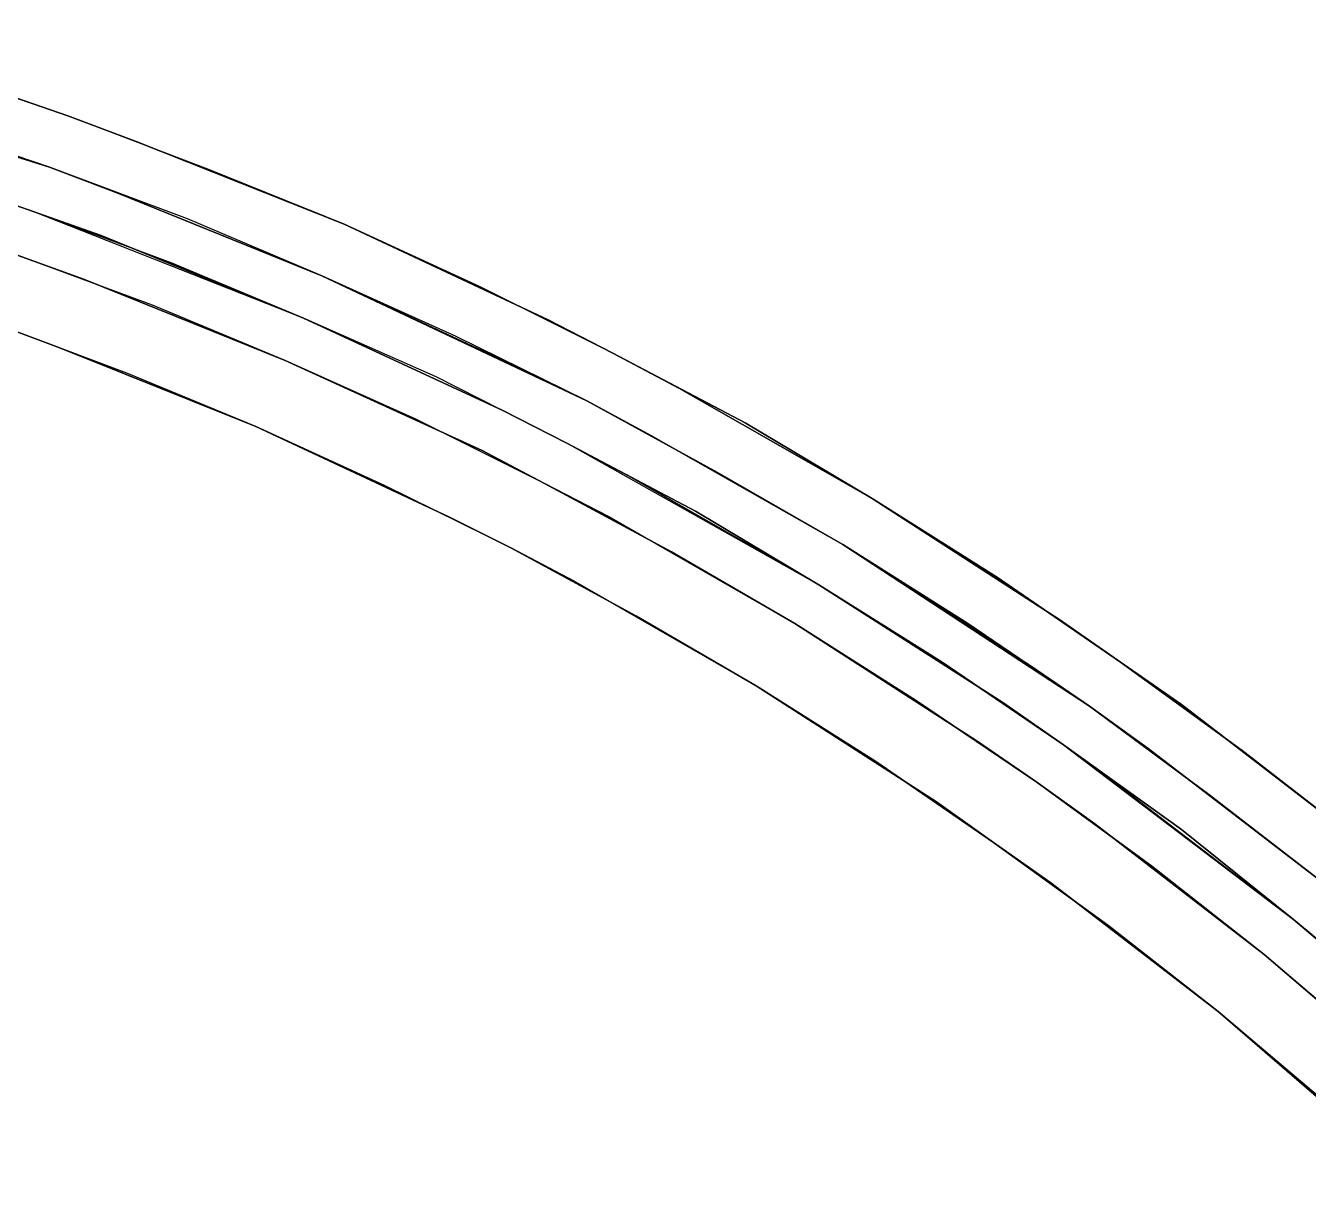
# Model space of a CAD drawing. Extents: x -23.7 to 23.7, y -23.7 to 23.7.
# Drawn here: x 7.7 to 14.67, y 16.43 to 22.8 of the extents above; entities that cross this region are included whole.
import ezdxf

# ---------------------------------------------------------------- set-up
doc = ezdxf.new("R2010")
doc.units = 0

msp = doc.modelspace()

# ---------------------------------------------------------------- linework, layer by layer
at = {"layer": 'Faces'}
for points in [[(7.55, 22.44, 57.58), (7.93, 22.31, 57.13), (7.16, 22.57, 56.22), (6.38, 22.8, 56.77)], [(7.45, 22.16, 57.58), (7.83, 22.03, 57.13), (7.07, 22.28, 56.22), (6.3, 22.51, 56.77)], [(7.45, 22.16, 57.58), (7.83, 22.03, 57.13), (7.07, 22.28, 56.22), (6.3, 22.51, 56.77)], [(7.55, 22.44, 57.58), (7.93, 22.31, 57.86), (8.3, 22.17, 57.58), (7.93, 22.31, 57.13)], [(7.93, 22.31, 57.13), (8.3, 22.17, 57.58), (9.43, 21.72, 56.77), (8.69, 22.02, 56.22)], [(7.37, 21.92, 57.58), (7.74, 21.79, 57.13), (6.99, 22.04, 56.22), (6.23, 22.27, 56.77)], [(7.37, 21.92, 57.58), (7.74, 21.79, 57.13), (6.99, 22.04, 56.22), (6.23, 22.27, 56.77)], [(9.43, 21.72, 58.95), (10.54, 21.2, 57.58), (9.43, 21.72, 56.77), (8.3, 22.17, 57.58)], [(7.45, 22.16, 57.58), (7.83, 22.03, 57.86), (8.2, 21.89, 57.58), (7.83, 22.03, 57.13)], [(7.45, 22.16, 57.58), (7.83, 22.03, 57.86), (8.2, 21.89, 57.58), (7.83, 22.03, 57.13)], [(7.83, 22.03, 57.13), (8.2, 21.89, 57.58), (9.31, 21.44, 56.77), (8.58, 21.75, 56.22)], [(7.83, 22.03, 57.13), (8.2, 21.89, 57.58), (9.31, 21.44, 56.77), (8.58, 21.75, 56.22)], [(7.37, 21.92, 57.58), (7.74, 21.79, 57.86), (8.11, 21.66, 57.58), (7.74, 21.79, 57.13)], [(7.37, 21.92, 57.58), (7.74, 21.79, 57.86), (8.11, 21.66, 57.58), (7.74, 21.79, 57.13)], [(9.31, 21.44, 58.95), (10.4, 20.93, 57.58), (9.31, 21.44, 56.77), (8.2, 21.89, 57.58)], [(9.31, 21.44, 58.95), (10.4, 20.93, 57.58), (9.31, 21.44, 56.77), (8.2, 21.89, 57.58)], [(7.74, 21.79, 57.13), (8.11, 21.66, 57.58), (9.21, 21.21, 56.77), (8.49, 21.51, 56.22)], [(7.74, 21.79, 57.13), (8.11, 21.66, 57.58), (9.21, 21.21, 56.77), (8.49, 21.51, 56.22)], [(7.3, 21.68, 57.58), (7.66, 21.55, 57.86), (8.02, 21.42, 57.58), (7.66, 21.55, 57.13)], [(7.3, 21.68, 57.58), (7.66, 21.55, 57.86), (8.02, 21.42, 57.58), (7.66, 21.55, 57.13)], [(9.43, 21.72, 56.77), (10.54, 21.2, 57.58), (10.89, 21.02, 57.13), (10.17, 21.38, 56.22)], [(9.21, 21.21, 58.95), (10.29, 20.71, 57.58), (9.21, 21.21, 56.77), (8.11, 21.66, 57.58)], [(9.21, 21.21, 58.95), (10.29, 20.71, 57.58), (9.21, 21.21, 56.77), (8.11, 21.66, 57.58)], [(7.66, 21.55, 57.13), (8.02, 21.42, 57.58), (9.11, 20.98, 56.77), (8.39, 21.28, 56.22)], [(7.66, 21.55, 57.13), (8.02, 21.42, 57.58), (9.11, 20.98, 56.77), (8.39, 21.28, 56.22)], [(9.11, 20.98, 58.95), (10.18, 20.49, 57.58), (9.11, 20.98, 56.77), (8.02, 21.42, 57.58)], [(9.11, 20.98, 58.95), (10.18, 20.49, 57.58), (9.11, 20.98, 56.77), (8.02, 21.42, 57.58)], [(9.31, 21.44, 56.77), (10.4, 20.93, 57.58), (10.75, 20.76, 57.13), (10.04, 21.11, 56.22)], [(9.31, 21.44, 56.77), (10.4, 20.93, 57.58), (10.75, 20.76, 57.13), (10.04, 21.11, 56.22)], [(7.17, 21.3, 57.58), (7.53, 21.18, 57.86), (7.88, 21.05, 57.58), (7.53, 21.18, 57.13)], [(9.21, 21.21, 56.77), (10.29, 20.71, 57.58), (10.64, 20.53, 57.13), (9.93, 20.89, 56.22)], [(9.21, 21.21, 56.77), (10.29, 20.71, 57.58), (10.64, 20.53, 57.13), (9.93, 20.89, 56.22)], [(10.54, 21.2, 57.58), (10.89, 21.02, 57.86), (11.25, 20.83, 57.58), (10.89, 21.02, 57.13)], [(7.53, 21.18, 57.13), (7.88, 21.05, 57.58), (8.95, 20.62, 56.77), (8.25, 20.91, 56.22)], [(8.95, 20.62, 58.95), (10, 20.13, 57.58), (8.95, 20.62, 56.77), (7.88, 21.05, 57.58)], [(9.11, 20.98, 56.77), (10.18, 20.49, 57.58), (10.52, 20.31, 57.13), (9.82, 20.66, 56.22)], [(9.11, 20.98, 56.77), (10.18, 20.49, 57.58), (10.52, 20.31, 57.13), (9.82, 20.66, 56.22)], [(11.61, 20.64, 55.13), (12.3, 20.23, 54.58), (11.61, 20.64, 54.04), (10.89, 21.02, 54.58)], [(11.61, 20.64, 56.22), (12.3, 20.23, 55.67), (11.61, 20.64, 55.13), (10.89, 21.02, 55.67)], [(10.89, 21.02, 57.13), (11.25, 20.83, 57.58), (12.3, 20.23, 56.77), (11.61, 20.64, 56.22)], [(10.4, 20.93, 57.58), (10.75, 20.76, 57.86), (11.1, 20.57, 57.58), (10.75, 20.76, 57.13)], [(10.4, 20.93, 57.58), (10.75, 20.76, 57.86), (11.1, 20.57, 57.58), (10.75, 20.76, 57.13)], [(12.3, 20.23, 58.95), (13.32, 19.57, 57.58), (12.3, 20.23, 56.77), (11.25, 20.83, 57.58)], [(10.29, 20.71, 57.58), (10.64, 20.53, 57.86), (10.98, 20.35, 57.58), (10.64, 20.53, 57.13)], [(10.29, 20.71, 57.58), (10.64, 20.53, 57.86), (10.98, 20.35, 57.58), (10.64, 20.53, 57.13)], [(11.46, 20.37, 55.13), (12.14, 19.98, 54.58), (11.46, 20.37, 54.04), (10.75, 20.76, 54.58)], [(11.46, 20.37, 55.13), (12.14, 19.98, 54.58), (11.46, 20.37, 54.04), (10.75, 20.76, 54.58)], [(11.46, 20.37, 56.22), (12.14, 19.98, 55.67), (11.46, 20.37, 55.13), (10.75, 20.76, 55.67)], [(11.46, 20.37, 56.22), (12.14, 19.98, 55.67), (11.46, 20.37, 55.13), (10.75, 20.76, 55.67)], [(10.75, 20.76, 57.13), (11.1, 20.57, 57.58), (12.14, 19.98, 56.77), (11.46, 20.37, 56.22)], [(10.75, 20.76, 57.13), (11.1, 20.57, 57.58), (12.14, 19.98, 56.77), (11.46, 20.37, 56.22)], [(12.3, 20.23, 54.58), (12.98, 19.8, 54.04), (12.3, 20.23, 53.49), (11.61, 20.64, 54.04)], [(12.3, 20.23, 55.67), (12.98, 19.8, 55.13), (12.3, 20.23, 54.58), (11.61, 20.64, 55.13)], [(12.3, 20.23, 56.77), (12.98, 19.8, 56.22), (12.3, 20.23, 55.67), (11.61, 20.64, 56.22)], [(8.95, 20.62, 56.77), (10, 20.13, 57.58), (10.34, 19.96, 57.13), (9.65, 20.3, 56.22)], [(12.14, 19.98, 58.95), (13.16, 19.32, 57.58), (12.14, 19.98, 56.77), (11.1, 20.57, 57.58)], [(12.14, 19.98, 58.95), (13.16, 19.32, 57.58), (12.14, 19.98, 56.77), (11.1, 20.57, 57.58)], [(11.34, 20.16, 55.13), (12.01, 19.76, 54.58), (11.34, 20.16, 54.04), (10.64, 20.53, 54.58)], [(11.34, 20.16, 55.13), (12.01, 19.76, 54.58), (11.34, 20.16, 54.04), (10.64, 20.53, 54.58)], [(11.34, 20.16, 56.22), (12.01, 19.76, 55.67), (11.34, 20.16, 55.13), (10.64, 20.53, 55.67)], [(11.34, 20.16, 56.22), (12.01, 19.76, 55.67), (11.34, 20.16, 55.13), (10.64, 20.53, 55.67)], [(10.64, 20.53, 57.13), (10.98, 20.35, 57.58), (12.01, 19.76, 56.77), (11.34, 20.16, 56.22)], [(10.64, 20.53, 57.13), (10.98, 20.35, 57.58), (12.01, 19.76, 56.77), (11.34, 20.16, 56.22)], [(10.18, 20.49, 57.58), (10.52, 20.31, 57.86), (10.87, 20.13, 57.58), (10.52, 20.31, 57.13)], [(10.18, 20.49, 57.58), (10.52, 20.31, 57.86), (10.87, 20.13, 57.58), (10.52, 20.31, 57.13)], [(12.14, 19.98, 54.58), (12.82, 19.55, 54.04), (12.14, 19.98, 53.49), (11.46, 20.37, 54.04)], [(12.14, 19.98, 54.58), (12.82, 19.55, 54.04), (12.14, 19.98, 53.49), (11.46, 20.37, 54.04)], [(12.14, 19.98, 55.67), (12.82, 19.55, 55.13), (12.14, 19.98, 54.58), (11.46, 20.37, 55.13)], [(12.14, 19.98, 55.67), (12.82, 19.55, 55.13), (12.14, 19.98, 54.58), (11.46, 20.37, 55.13)], [(12.14, 19.98, 56.77), (12.82, 19.55, 56.22), (12.14, 19.98, 55.67), (11.46, 20.37, 56.22)], [(12.14, 19.98, 56.77), (12.82, 19.55, 56.22), (12.14, 19.98, 55.67), (11.46, 20.37, 56.22)], [(11.21, 19.94, 55.13), (11.88, 19.55, 54.58), (11.21, 19.94, 54.04), (10.52, 20.31, 54.58)], [(11.21, 19.94, 55.13), (11.88, 19.55, 54.58), (11.21, 19.94, 54.04), (10.52, 20.31, 54.58)], [(11.21, 19.94, 56.22), (11.88, 19.55, 55.67), (11.21, 19.94, 55.13), (10.52, 20.31, 55.67)], [(11.21, 19.94, 56.22), (11.88, 19.55, 55.67), (11.21, 19.94, 55.13), (10.52, 20.31, 55.67)], [(10.52, 20.31, 57.13), (10.87, 20.13, 57.58), (11.88, 19.55, 56.77), (11.21, 19.94, 56.22)], [(10.52, 20.31, 57.13), (10.87, 20.13, 57.58), (11.88, 19.55, 56.77), (11.21, 19.94, 56.22)], [(12.01, 19.76, 58.95), (13.01, 19.12, 57.58), (12.01, 19.76, 56.77), (10.98, 20.35, 57.58)], [(12.01, 19.76, 58.95), (13.01, 19.12, 57.58), (12.01, 19.76, 56.77), (10.98, 20.35, 57.58)], [(12.98, 19.8, 55.13), (13.65, 19.34, 54.58), (12.98, 19.8, 54.04), (12.3, 20.23, 54.58)], [(12.98, 19.8, 56.22), (13.65, 19.34, 55.67), (12.98, 19.8, 55.13), (12.3, 20.23, 55.67)], [(13.32, 19.57, 57.58), (13.65, 19.34, 57.13), (12.98, 19.8, 56.22), (12.3, 20.23, 56.77)], [(12.01, 19.76, 54.58), (12.68, 19.34, 54.04), (12.01, 19.76, 53.49), (11.34, 20.16, 54.04)], [(12.01, 19.76, 54.58), (12.68, 19.34, 54.04), (12.01, 19.76, 53.49), (11.34, 20.16, 54.04)], [(12.01, 19.76, 55.67), (12.68, 19.34, 55.13), (12.01, 19.76, 54.58), (11.34, 20.16, 55.13)], [(12.01, 19.76, 55.67), (12.68, 19.34, 55.13), (12.01, 19.76, 54.58), (11.34, 20.16, 55.13)], [(12.01, 19.76, 56.77), (12.68, 19.34, 56.22), (12.01, 19.76, 55.67), (11.34, 20.16, 56.22)], [(12.01, 19.76, 56.77), (12.68, 19.34, 56.22), (12.01, 19.76, 55.67), (11.34, 20.16, 56.22)], [(10, 20.13, 57.58), (10.34, 19.96, 57.86), (10.68, 19.78, 57.58), (10.34, 19.96, 57.13)], [(11.88, 19.55, 58.95), (12.87, 18.91, 57.58), (11.88, 19.55, 56.77), (10.87, 20.13, 57.58)], [(11.88, 19.55, 58.95), (12.87, 18.91, 57.58), (11.88, 19.55, 56.77), (10.87, 20.13, 57.58)], [(11.02, 19.59, 55.13), (11.67, 19.21, 54.58), (11.02, 19.59, 54.04), (10.34, 19.96, 54.58)], [(11.02, 19.59, 56.22), (11.67, 19.21, 55.67), (11.02, 19.59, 55.13), (10.34, 19.96, 55.67)], [(10.34, 19.96, 57.13), (10.68, 19.78, 57.58), (11.67, 19.21, 56.77), (11.02, 19.59, 56.22)], [(11.88, 19.55, 54.58), (12.54, 19.13, 54.04), (11.88, 19.55, 53.49), (11.21, 19.94, 54.04)], [(11.88, 19.55, 54.58), (12.54, 19.13, 54.04), (11.88, 19.55, 53.49), (11.21, 19.94, 54.04)], [(11.88, 19.55, 55.67), (12.54, 19.13, 55.13), (11.88, 19.55, 54.58), (11.21, 19.94, 55.13)], [(11.88, 19.55, 55.67), (12.54, 19.13, 55.13), (11.88, 19.55, 54.58), (11.21, 19.94, 55.13)], [(11.88, 19.55, 56.77), (12.54, 19.13, 56.22), (11.88, 19.55, 55.67), (11.21, 19.94, 56.22)], [(11.88, 19.55, 56.77), (12.54, 19.13, 56.22), (11.88, 19.55, 55.67), (11.21, 19.94, 56.22)], [(12.82, 19.55, 55.13), (13.48, 19.1, 54.58), (12.82, 19.55, 54.04), (12.14, 19.98, 54.58)], [(12.82, 19.55, 55.13), (13.48, 19.1, 54.58), (12.82, 19.55, 54.04), (12.14, 19.98, 54.58)], [(12.82, 19.55, 56.22), (13.48, 19.1, 55.67), (12.82, 19.55, 55.13), (12.14, 19.98, 55.67)], [(12.82, 19.55, 56.22), (13.48, 19.1, 55.67), (12.82, 19.55, 55.13), (12.14, 19.98, 55.67)], [(13.16, 19.32, 57.58), (13.48, 19.1, 57.13), (12.82, 19.55, 56.22), (12.14, 19.98, 56.77)], [(13.16, 19.32, 57.58), (13.48, 19.1, 57.13), (12.82, 19.55, 56.22), (12.14, 19.98, 56.77)], [(13.65, 19.34, 54.58), (14.31, 18.86, 54.04), (13.65, 19.34, 53.49), (12.98, 19.8, 54.04)], [(13.65, 19.34, 55.67), (14.31, 18.86, 55.13), (13.65, 19.34, 54.58), (12.98, 19.8, 55.13)], [(12.98, 19.8, 56.22), (13.65, 19.34, 57.13), (14.31, 18.86, 56.22), (13.65, 19.34, 55.67)], [(11.67, 19.21, 58.95), (12.65, 18.58, 57.58), (11.67, 19.21, 56.77), (10.68, 19.78, 57.58)], [(12.68, 19.34, 55.13), (13.34, 18.89, 54.58), (12.68, 19.34, 54.04), (12.01, 19.76, 54.58)], [(12.68, 19.34, 55.13), (13.34, 18.89, 54.58), (12.68, 19.34, 54.04), (12.01, 19.76, 54.58)], [(12.68, 19.34, 56.22), (13.34, 18.89, 55.67), (12.68, 19.34, 55.13), (12.01, 19.76, 55.67)], [(12.68, 19.34, 56.22), (13.34, 18.89, 55.67), (12.68, 19.34, 55.13), (12.01, 19.76, 55.67)], [(13.01, 19.12, 57.58), (13.34, 18.89, 57.13), (12.68, 19.34, 56.22), (12.01, 19.76, 56.77)], [(13.01, 19.12, 57.58), (13.34, 18.89, 57.13), (12.68, 19.34, 56.22), (12.01, 19.76, 56.77)], [(11.67, 19.21, 54.58), (12.32, 18.8, 54.04), (11.67, 19.21, 53.49), (11.02, 19.59, 54.04)], [(11.67, 19.21, 55.67), (12.32, 18.8, 55.13), (11.67, 19.21, 54.58), (11.02, 19.59, 55.13)], [(11.67, 19.21, 56.77), (12.32, 18.8, 56.22), (11.67, 19.21, 55.67), (11.02, 19.59, 56.22)], [(12.54, 19.13, 55.13), (13.19, 18.69, 54.58), (12.54, 19.13, 54.04), (11.88, 19.55, 54.58)], [(12.54, 19.13, 55.13), (13.19, 18.69, 54.58), (12.54, 19.13, 54.04), (11.88, 19.55, 54.58)], [(12.54, 19.13, 56.22), (13.19, 18.69, 55.67), (12.54, 19.13, 55.13), (11.88, 19.55, 55.67)], [(12.54, 19.13, 56.22), (13.19, 18.69, 55.67), (12.54, 19.13, 55.13), (11.88, 19.55, 55.67)], [(12.87, 18.91, 57.58), (13.19, 18.69, 57.13), (12.54, 19.13, 56.22), (11.88, 19.55, 56.77)], [(12.87, 18.91, 57.58), (13.19, 18.69, 57.13), (12.54, 19.13, 56.22), (11.88, 19.55, 56.77)], [(13.48, 19.1, 54.58), (14.13, 18.62, 54.04), (13.48, 19.1, 53.49), (12.82, 19.55, 54.04)], [(13.48, 19.1, 54.58), (14.13, 18.62, 54.04), (13.48, 19.1, 53.49), (12.82, 19.55, 54.04)], [(13.48, 19.1, 55.67), (14.13, 18.62, 55.13), (13.48, 19.1, 54.58), (12.82, 19.55, 55.13)], [(13.48, 19.1, 55.67), (14.13, 18.62, 55.13), (13.48, 19.1, 54.58), (12.82, 19.55, 55.13)], [(12.82, 19.55, 56.22), (13.48, 19.1, 57.13), (14.13, 18.62, 56.22), (13.48, 19.1, 55.67)], [(12.82, 19.55, 56.22), (13.48, 19.1, 57.13), (14.13, 18.62, 56.22), (13.48, 19.1, 55.67)], [(13.32, 19.57, 57.58), (13.65, 19.34, 57.86), (13.98, 19.11, 57.58), (13.65, 19.34, 57.13)], [(13.34, 18.89, 54.58), (13.98, 18.43, 54.04), (13.34, 18.89, 53.49), (12.68, 19.34, 54.04)], [(13.34, 18.89, 54.58), (13.98, 18.43, 54.04), (13.34, 18.89, 53.49), (12.68, 19.34, 54.04)], [(13.34, 18.89, 55.67), (13.98, 18.43, 55.13), (13.34, 18.89, 54.58), (12.68, 19.34, 55.13)], [(13.34, 18.89, 55.67), (13.98, 18.43, 55.13), (13.34, 18.89, 54.58), (12.68, 19.34, 55.13)], [(12.68, 19.34, 56.22), (13.34, 18.89, 57.13), (13.98, 18.43, 56.22), (13.34, 18.89, 55.67)], [(12.68, 19.34, 56.22), (13.34, 18.89, 57.13), (13.98, 18.43, 56.22), (13.34, 18.89, 55.67)], [(13.16, 19.32, 57.58), (13.48, 19.1, 57.86), (13.8, 18.87, 57.58), (13.48, 19.1, 57.13)], [(13.16, 19.32, 57.58), (13.48, 19.1, 57.86), (13.8, 18.87, 57.58), (13.48, 19.1, 57.13)], [(14.31, 18.86, 55.13), (14.94, 18.37, 54.58), (14.31, 18.86, 54.04), (13.65, 19.34, 54.58)], [(14.31, 18.86, 56.22), (14.94, 18.37, 55.67), (14.31, 18.86, 55.13), (13.65, 19.34, 55.67)], [(13.65, 19.34, 57.13), (13.98, 19.11, 57.58), (14.94, 18.37, 56.77), (14.31, 18.86, 56.22)], [(12.32, 18.8, 55.13), (12.96, 18.36, 54.58), (12.32, 18.8, 54.04), (11.67, 19.21, 54.58)], [(12.32, 18.8, 56.22), (12.96, 18.36, 55.67), (12.32, 18.8, 55.13), (11.67, 19.21, 55.67)], [(12.65, 18.58, 57.58), (12.96, 18.36, 57.13), (12.32, 18.8, 56.22), (11.67, 19.21, 56.77)], [(13.19, 18.69, 54.58), (13.82, 18.23, 54.04), (13.19, 18.69, 53.49), (12.54, 19.13, 54.04)], [(13.19, 18.69, 54.58), (13.82, 18.23, 54.04), (13.19, 18.69, 53.49), (12.54, 19.13, 54.04)], [(13.19, 18.69, 55.67), (13.82, 18.23, 55.13), (13.19, 18.69, 54.58), (12.54, 19.13, 55.13)], [(13.19, 18.69, 55.67), (13.82, 18.23, 55.13), (13.19, 18.69, 54.58), (12.54, 19.13, 55.13)], [(12.54, 19.13, 56.22), (13.19, 18.69, 57.13), (13.82, 18.23, 56.22), (13.19, 18.69, 55.67)], [(12.54, 19.13, 56.22), (13.19, 18.69, 57.13), (13.82, 18.23, 56.22), (13.19, 18.69, 55.67)], [(13.01, 19.12, 57.58), (13.34, 18.89, 57.86), (13.65, 18.66, 57.58), (13.34, 18.89, 57.13)], [(13.01, 19.12, 57.58), (13.34, 18.89, 57.86), (13.65, 18.66, 57.58), (13.34, 18.89, 57.13)], [(14.13, 18.62, 55.13), (14.75, 18.14, 54.58), (14.13, 18.62, 54.04), (13.48, 19.1, 54.58)], [(14.13, 18.62, 55.13), (14.75, 18.14, 54.58), (14.13, 18.62, 54.04), (13.48, 19.1, 54.58)], [(14.13, 18.62, 56.22), (14.75, 18.14, 55.67), (14.13, 18.62, 55.13), (13.48, 19.1, 55.67)], [(14.13, 18.62, 56.22), (14.75, 18.14, 55.67), (14.13, 18.62, 55.13), (13.48, 19.1, 55.67)], [(13.48, 19.1, 57.13), (13.8, 18.87, 57.58), (14.75, 18.14, 56.77), (14.13, 18.62, 56.22)], [(13.48, 19.1, 57.13), (13.8, 18.87, 57.58), (14.75, 18.14, 56.77), (14.13, 18.62, 56.22)], [(14.94, 18.37, 58.95), (15.87, 17.57, 57.58), (14.94, 18.37, 56.77), (13.98, 19.11, 57.58)], [(12.87, 18.91, 57.58), (13.19, 18.69, 57.86), (13.51, 18.46, 57.58), (13.19, 18.69, 57.13)], [(12.87, 18.91, 57.58), (13.19, 18.69, 57.86), (13.51, 18.46, 57.58), (13.19, 18.69, 57.13)], [(13.98, 18.43, 55.13), (14.59, 17.94, 54.58), (13.98, 18.43, 54.04), (13.34, 18.89, 54.58)], [(13.98, 18.43, 55.13), (14.59, 17.94, 54.58), (13.98, 18.43, 54.04), (13.34, 18.89, 54.58)], [(13.98, 18.43, 56.22), (14.59, 17.94, 55.67), (13.98, 18.43, 55.13), (13.34, 18.89, 55.67)], [(13.98, 18.43, 56.22), (14.59, 17.94, 55.67), (13.98, 18.43, 55.13), (13.34, 18.89, 55.67)], [(13.34, 18.89, 57.13), (13.65, 18.66, 57.58), (14.59, 17.94, 56.77), (13.98, 18.43, 56.22)], [(13.34, 18.89, 57.13), (13.65, 18.66, 57.58), (14.59, 17.94, 56.77), (13.98, 18.43, 56.22)], [(14.75, 18.14, 58.95), (15.66, 17.35, 57.58), (14.75, 18.14, 56.77), (13.8, 18.87, 57.58)], [(14.75, 18.14, 58.95), (15.66, 17.35, 57.58), (14.75, 18.14, 56.77), (13.8, 18.87, 57.58)], [(14.94, 18.37, 54.58), (15.56, 17.85, 54.04), (14.94, 18.37, 53.49), (14.31, 18.86, 54.04)], [(14.94, 18.37, 55.67), (15.56, 17.85, 55.13), (14.94, 18.37, 54.58), (14.31, 18.86, 55.13)], [(14.94, 18.37, 56.77), (15.56, 17.85, 56.22), (14.94, 18.37, 55.67), (14.31, 18.86, 56.22)], [(12.96, 18.36, 54.58), (13.58, 17.91, 54.04), (12.96, 18.36, 53.49), (12.32, 18.8, 54.04)], [(12.96, 18.36, 55.67), (13.58, 17.91, 55.13), (12.96, 18.36, 54.58), (12.32, 18.8, 55.13)], [(12.32, 18.8, 56.22), (12.96, 18.36, 57.13), (13.58, 17.91, 56.22), (12.96, 18.36, 55.67)], [(13.82, 18.23, 55.13), (14.43, 17.75, 54.58), (13.82, 18.23, 54.04), (13.19, 18.69, 54.58)], [(13.82, 18.23, 55.13), (14.43, 17.75, 54.58), (13.82, 18.23, 54.04), (13.19, 18.69, 54.58)], [(13.82, 18.23, 56.22), (14.43, 17.75, 55.67), (13.82, 18.23, 55.13), (13.19, 18.69, 55.67)], [(13.82, 18.23, 56.22), (14.43, 17.75, 55.67), (13.82, 18.23, 55.13), (13.19, 18.69, 55.67)], [(13.19, 18.69, 57.13), (13.51, 18.46, 57.58), (14.43, 17.75, 56.77), (13.82, 18.23, 56.22)], [(13.19, 18.69, 57.13), (13.51, 18.46, 57.58), (14.43, 17.75, 56.77), (13.82, 18.23, 56.22)], [(14.59, 17.94, 58.95), (15.5, 17.17, 57.58), (14.59, 17.94, 56.77), (13.65, 18.66, 57.58)], [(14.59, 17.94, 58.95), (15.5, 17.17, 57.58), (14.59, 17.94, 56.77), (13.65, 18.66, 57.58)], [(14.75, 18.14, 54.58), (15.36, 17.62, 54.04), (14.75, 18.14, 53.49), (14.13, 18.62, 54.04)], [(14.75, 18.14, 54.58), (15.36, 17.62, 54.04), (14.75, 18.14, 53.49), (14.13, 18.62, 54.04)], [(14.75, 18.14, 55.67), (15.36, 17.62, 55.13), (14.75, 18.14, 54.58), (14.13, 18.62, 55.13)], [(14.75, 18.14, 55.67), (15.36, 17.62, 55.13), (14.75, 18.14, 54.58), (14.13, 18.62, 55.13)], [(14.75, 18.14, 56.77), (15.36, 17.62, 56.22), (14.75, 18.14, 55.67), (14.13, 18.62, 56.22)], [(14.75, 18.14, 56.77), (15.36, 17.62, 56.22), (14.75, 18.14, 55.67), (14.13, 18.62, 56.22)], [(12.65, 18.58, 57.58), (12.96, 18.36, 57.86), (13.27, 18.14, 57.58), (12.96, 18.36, 57.13)], [(14.43, 17.75, 58.95), (15.33, 16.98, 57.58), (14.43, 17.75, 56.77), (13.51, 18.46, 57.58)], [(14.43, 17.75, 58.95), (15.33, 16.98, 57.58), (14.43, 17.75, 56.77), (13.51, 18.46, 57.58)], [(14.59, 17.94, 54.58), (15.2, 17.43, 54.04), (14.59, 17.94, 53.49), (13.98, 18.43, 54.04)], [(14.59, 17.94, 54.58), (15.2, 17.43, 54.04), (14.59, 17.94, 53.49), (13.98, 18.43, 54.04)], [(14.59, 17.94, 55.67), (15.2, 17.43, 55.13), (14.59, 17.94, 54.58), (13.98, 18.43, 55.13)], [(14.59, 17.94, 55.67), (15.2, 17.43, 55.13), (14.59, 17.94, 54.58), (13.98, 18.43, 55.13)], [(14.59, 17.94, 56.77), (15.2, 17.43, 56.22), (14.59, 17.94, 55.67), (13.98, 18.43, 56.22)], [(14.59, 17.94, 56.77), (15.2, 17.43, 56.22), (14.59, 17.94, 55.67), (13.98, 18.43, 56.22)], [(13.58, 17.91, 55.13), (14.18, 17.44, 54.58), (13.58, 17.91, 54.04), (12.96, 18.36, 54.58)], [(13.58, 17.91, 56.22), (14.18, 17.44, 55.67), (13.58, 17.91, 55.13), (12.96, 18.36, 55.67)], [(12.96, 18.36, 57.13), (13.27, 18.14, 57.58), (14.18, 17.44, 56.77), (13.58, 17.91, 56.22)], [(14.43, 17.75, 54.58), (15.03, 17.24, 54.04), (14.43, 17.75, 53.49), (13.82, 18.23, 54.04)], [(14.43, 17.75, 54.58), (15.03, 17.24, 54.04), (14.43, 17.75, 53.49), (13.82, 18.23, 54.04)], [(14.43, 17.75, 55.67), (15.03, 17.24, 55.13), (14.43, 17.75, 54.58), (13.82, 18.23, 55.13)], [(14.43, 17.75, 55.67), (15.03, 17.24, 55.13), (14.43, 17.75, 54.58), (13.82, 18.23, 55.13)], [(14.43, 17.75, 56.77), (15.03, 17.24, 56.22), (14.43, 17.75, 55.67), (13.82, 18.23, 56.22)], [(14.43, 17.75, 56.77), (15.03, 17.24, 56.22), (14.43, 17.75, 55.67), (13.82, 18.23, 56.22)], [(14.18, 17.44, 58.95), (15.06, 16.68, 57.58), (14.18, 17.44, 56.77), (13.27, 18.14, 57.58)], [(15.2, 17.43, 55.13), (15.78, 16.9, 54.58), (15.2, 17.43, 54.04), (14.59, 17.94, 54.58)], [(15.2, 17.43, 55.13), (15.78, 16.9, 54.58), (15.2, 17.43, 54.04), (14.59, 17.94, 54.58)], [(15.2, 17.43, 56.22), (15.78, 16.9, 55.67), (15.2, 17.43, 55.13), (14.59, 17.94, 55.67)], [(15.2, 17.43, 56.22), (15.78, 16.9, 55.67), (15.2, 17.43, 55.13), (14.59, 17.94, 55.67)], [(15.5, 17.17, 57.58), (15.78, 16.9, 57.13), (15.2, 17.43, 56.22), (14.59, 17.94, 56.77)], [(15.5, 17.17, 57.58), (15.78, 16.9, 57.13), (15.2, 17.43, 56.22), (14.59, 17.94, 56.77)], [(14.18, 17.44, 54.58), (14.77, 16.94, 54.04), (14.18, 17.44, 53.49), (13.58, 17.91, 54.04)], [(14.18, 17.44, 55.67), (14.77, 16.94, 55.13), (14.18, 17.44, 54.58), (13.58, 17.91, 55.13)], [(14.18, 17.44, 56.77), (14.77, 16.94, 56.22), (14.18, 17.44, 55.67), (13.58, 17.91, 56.22)], [(15.03, 17.24, 55.13), (15.61, 16.72, 54.58), (15.03, 17.24, 54.04), (14.43, 17.75, 54.58)], [(15.03, 17.24, 55.13), (15.61, 16.72, 54.58), (15.03, 17.24, 54.04), (14.43, 17.75, 54.58)], [(15.03, 17.24, 56.22), (15.61, 16.72, 55.67), (15.03, 17.24, 55.13), (14.43, 17.75, 55.67)], [(15.03, 17.24, 56.22), (15.61, 16.72, 55.67), (15.03, 17.24, 55.13), (14.43, 17.75, 55.67)], [(15.33, 16.98, 57.58), (15.61, 16.72, 57.13), (15.03, 17.24, 56.22), (14.43, 17.75, 56.77)], [(15.33, 16.98, 57.58), (15.61, 16.72, 57.13), (15.03, 17.24, 56.22), (14.43, 17.75, 56.77)], [(14.77, 16.94, 55.13), (15.34, 16.43, 54.58), (14.77, 16.94, 54.04), (14.18, 17.44, 54.58)], [(14.77, 16.94, 56.22), (15.34, 16.43, 55.67), (14.77, 16.94, 55.13), (14.18, 17.44, 55.67)], [(15.06, 16.68, 57.58), (15.34, 16.43, 57.13), (14.77, 16.94, 56.22), (14.18, 17.44, 56.77)]]:
    msp.add_3dface(points, dxfattribs=at)
at = {"layer": 'Lines'}
for p, q in [((6.3, 22.51, 58.95), (7.83, 22.03, 57.86)), ((8.2, 21.89, 57.58), (7.83, 22.03, 57.86)), ((7.37, 21.92, 57.58), (7.74, 21.79, 57.86)), ((8.2, 21.89, 57.58), (9.31, 21.44, 56.77)), ((7.74, 21.79, 57.13), (8.11, 21.66, 57.58)), ((9.21, 21.21, 58.95), (7.74, 21.79, 57.86)), ((8.11, 21.66, 57.58), (9.21, 21.21, 58.95)), ((9.31, 21.44, 58.95), (10.75, 20.76, 57.86)), ((10.29, 20.71, 57.58), (9.21, 21.21, 56.77)), ((9.11, 20.98, 58.95), (10.18, 20.49, 57.58)), ((10.64, 20.53, 57.86), (10.29, 20.71, 57.58)), ((11.1, 20.57, 57.58), (10.75, 20.76, 57.86)), ((12.14, 19.98, 56.77), (11.1, 20.57, 57.58)), ((10.64, 20.53, 57.13), (10.98, 20.35, 57.58)), ((12.01, 19.76, 58.95), (10.64, 20.53, 57.86)), ((10.52, 20.31, 57.13), (10.18, 20.49, 57.58)), ((12.14, 19.98, 54.58), (11.46, 20.37, 55.13)), ((10.98, 20.35, 57.58), (12.01, 19.76, 58.95)), ((11.34, 20.16, 56.22), (12.01, 19.76, 56.77)), ((12.01, 19.76, 54.58), (11.34, 20.16, 54.04)), ((11.34, 20.16, 55.13), (12.01, 19.76, 55.67)), ((11.21, 19.94, 56.22), (11.88, 19.55, 55.67)), ((12.14, 19.98, 58.95), (13.48, 19.1, 57.86)), ((12.14, 19.98, 56.77), (12.82, 19.55, 56.22)), ((12.82, 19.55, 54.04), (12.14, 19.98, 54.58)), ((12.01, 19.76, 56.77), (13.01, 19.12, 57.58)), ((12.01, 19.76, 55.67), (12.68, 19.34, 56.22)), ((12.01, 19.76, 54.58), (12.68, 19.34, 55.13)), ((12.87, 18.91, 57.58), (11.88, 19.55, 58.95)), ((11.88, 19.55, 55.67), (12.54, 19.13, 55.13)), ((13.48, 19.1, 55.67), (12.82, 19.55, 56.22)), ((13.34, 18.89, 57.13), (12.68, 19.34, 56.22)), ((12.68, 19.34, 54.04), (13.34, 18.89, 54.58)), ((12.68, 19.34, 55.13), (13.34, 18.89, 55.67)), ((13.19, 18.69, 54.58), (12.54, 19.13, 55.13)), ((13.34, 18.89, 57.86), (13.01, 19.12, 57.58)), ((13.8, 18.87, 57.58), (13.48, 19.1, 57.86)), ((13.48, 19.1, 55.67), (14.13, 18.62, 55.13)), ((12.87, 18.91, 57.58), (13.19, 18.69, 57.13)), ((13.34, 18.89, 57.86), (14.59, 17.94, 58.95)), ((13.65, 18.66, 57.58), (13.34, 18.89, 57.13)), ((13.98, 18.43, 56.22), (13.34, 18.89, 55.67)), ((13.34, 18.89, 54.58), (13.98, 18.43, 55.13)), ((13.8, 18.87, 57.58), (14.75, 18.14, 56.77)), ((13.19, 18.69, 57.13), (13.82, 18.23, 56.22)), ((13.19, 18.69, 54.58), (13.82, 18.23, 54.04)), ((14.59, 17.94, 58.95), (13.65, 18.66, 57.58)), ((14.75, 18.14, 54.58), (14.13, 18.62, 55.13)), ((14.59, 17.94, 56.77), (13.98, 18.43, 56.22)), ((14.59, 17.94, 54.58), (13.98, 18.43, 54.04)), ((13.98, 18.43, 55.13), (14.59, 17.94, 55.67)), ((14.43, 17.75, 55.67), (13.82, 18.23, 56.22)), ((14.59, 17.94, 56.77), (15.5, 17.17, 57.58)), ((15.2, 17.43, 56.22), (14.59, 17.94, 55.67)), ((14.59, 17.94, 54.58), (15.2, 17.43, 55.13)), ((14.43, 17.75, 58.95), (15.33, 16.98, 57.58)), ((14.43, 17.75, 55.67), (15.03, 17.24, 55.13))]:
    msp.add_line(p, q, dxfattribs=at)

doc.saveas('drawing.dxf')
